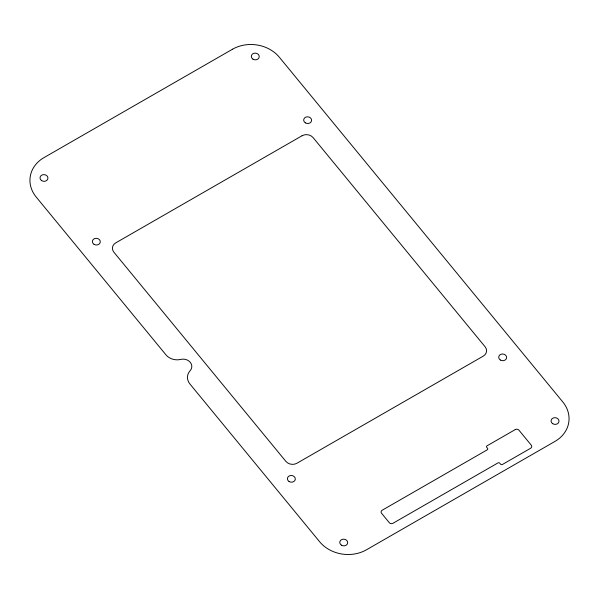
<?xml version="1.0" encoding="UTF-8"?>
<svg xmlns="http://www.w3.org/2000/svg" width="599" height="599" viewBox="0 0 599 599"><rect width="100%" height="100%" fill="white"/><g stroke="black" fill="none" stroke-linecap="round" stroke-linejoin="round"><path stroke-width="0.9" d="M232.509 49.223L44.012 157.597A33.626 28.393 5.9 0 0 36.187 197.026L165.945 354.833A13.238 11.179 5.9 0 0 180.816 359.4A8.408 7.098 5.9 0 1 190.257 362.305A8.408 7.098 5.9 0 1 190.123 370.721A13.238 11.179 5.9 0 0 189.905 383.966L319.664 541.773A33.626 28.393 5.9 0 0 366.491 549.777L554.988 441.403A33.626 28.393 5.9 0 0 562.813 401.974L279.336 57.227A33.626 28.393 5.9 0 0 232.509 49.223M302.068 135.748L115.727 242.88A7.944 6.709 5.9 0 0 113.877 252.194L285.865 461.365A7.944 6.709 5.9 0 0 296.932 463.252L483.273 356.12A7.944 6.709 5.9 0 0 485.123 346.806L313.135 137.635A7.944 6.709 5.9 0 0 302.068 135.748M515.275 429.58L487.062 445.806A1.325 1.116 5.9 0 0 486.755 447.356L487.519 448.292A1.325 1.116 5.9 0 1 487.212 449.842L382.207 510.213A2.651 2.239 5.9 0 0 381.593 513.321L389.268 522.657A2.651 2.239 5.9 0 0 392.959 523.286L497.964 462.915A1.325 1.116 5.9 0 1 499.806 463.229L500.577 464.165A1.325 1.116 5.9 0 0 502.419 464.48L530.632 448.254A2.651 2.239 5.9 0 0 531.253 445.154L518.966 430.209A2.651 2.239 5.9 0 0 515.275 429.58M500.367 360.021A3.968 3.354 5.9 0 0 506.612 357.783A3.968 3.354 5.9 0 0 501.011 354.249A3.968 3.354 5.9 0 0 500.367 360.021M305.34 122.832A3.968 3.354 5.9 0 0 311.585 120.594A3.968 3.354 5.9 0 0 305.992 117.06A3.968 3.354 5.9 0 0 305.34 122.832M289.062 481.506A3.968 3.354 5.9 0 0 295.307 479.267A3.968 3.354 5.9 0 0 289.706 475.733A3.968 3.354 5.9 0 0 289.062 481.506M94.036 244.325A3.968 3.354 5.9 0 0 100.28 242.086A3.968 3.354 5.9 0 0 94.687 238.552A3.968 3.354 5.9 0 0 94.036 244.325M252.98 59.151A3.968 3.354 5.9 0 0 259.225 56.912A3.968 3.354 5.9 0 0 253.624 53.378A3.968 3.354 5.9 0 0 252.98 59.151M41.675 180.643A3.968 3.354 5.9 0 0 47.92 178.405A3.968 3.354 5.9 0 0 42.319 174.871A3.968 3.354 5.9 0 0 41.675 180.643M341.43 545.187A3.968 3.354 5.9 0 0 347.675 542.949A3.968 3.354 5.9 0 0 342.074 539.414A3.968 3.354 5.9 0 0 341.43 545.187M552.735 423.703A3.968 3.354 5.9 0 0 558.979 421.464A3.968 3.354 5.9 0 0 553.379 417.93A3.968 3.354 5.9 0 0 552.735 423.703"/></g></svg>
